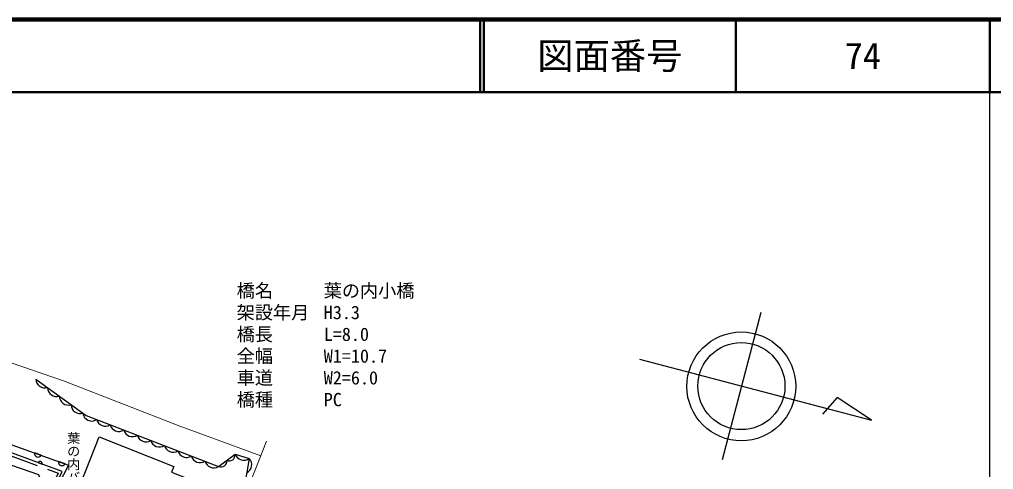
# Model space of a CAD drawing. Units: millimetres, scale not verified. Extents: x 40000 to 680000, y 20000 to 380000.
# Drawn here: x 445261 to 579500, y 318011 to 380000 of the extents above; entities that cross this region are included whole.
import ezdxf
from ezdxf.enums import TextEntityAlignment as Align

# ---------------------------------------------------------------- set-up
doc = ezdxf.new("R2010")
doc.units = ezdxf.units.MM
doc.header["$LTSCALE"] = 1000
doc.linetypes.add('DASHED', pattern=[7.5, 6, -1.5])
for name, color, linetype, lineweight in [('M-BGD', 7, 'Continuous', 25), ('M-BMK-HTXT', 7, 'Continuous', 13), ('M-BMK-SRVR', 3, 'Continuous', 25), ('M-STR-HTXT', 7, 'Continuous', 13), ('M-TTL', 2, 'Continuous', 140), ('M-TTL-BAND', 7, 'Continuous', 25), ('M-TTL-LINE', 7, 'Continuous', 50)]:
    doc.layers.add(name, color=color, linetype=linetype, lineweight=lineweight)
doc.layers.add('M-TTL-TXT', color=7, linetype='Continuous')
doc.styles.add('@ＭＳ ゴシック', font='')
doc.styles.add('ＭＳ ゴシック', font='')
doc.styles.get('@ＭＳ ゴシック').set_extended_font_data('@MS Gothic')
doc.styles.get('ＭＳ ゴシック').set_extended_font_data('MS Gothic')

msp = doc.modelspace()

# ---------------------------------------------------------------- linework, layer by layer
at = {"layer": 'M-BGD'}
for p, q in [((448255, 319968), (447322, 320300)), ((447804, 318957), (448391, 318740)), ((451552, 318794), (450619, 319126))]:
    msp.add_line(p, q, dxfattribs=at)
for points in [[(447525, 330473), (454433, 325441), (472699, 318431), (474964, 320102), (476936, 319541), (475940, 313874)], [(418000, 324876), (423894, 327527), (435358, 324560), (452019, 318627), (449201, 313181), (448788, 312867)], [(448788, 312867), (451150, 317724), (435163, 323613), (423435, 326432), (418000, 324876)], [(418789, 323778), (424444, 325407), (447896, 317325), (448424, 315794), (443090, 305902), (444555, 304983)]]:
    msp.add_lwpolyline(points, dxfattribs=at)
at = {"layer": 'M-BGD', "linetype": 'DASHED'}
msp.add_lwpolyline([(354864, 320991), (362579, 321415), (370951, 321696), (378160, 321525), (386462, 321037), (393738, 320442), (401431, 319618), (423445, 326018), (435046, 323230), (450597, 317501), (445624, 307273), (452121, 304872), (470078, 298004)], dxfattribs=at)
at = {"layer": 'M-BGD'}
msp.add_lwpolyline([(452576, 313173), (456223, 322527), (466521, 318437), (466212, 317660), (472399, 315202), (468644, 305559), (462539, 307936), (463292, 309869), (460580, 310925), (460204, 309959)], close=True, dxfattribs=at)
for centre, radius, start, end in [((448775, 330490), 1250, 180.79789, 287.05809), ((450392, 329313), 1250, 180.79789, 287.05809), ((452008, 328135), 1250, 180.79789, 287.05809), ((453625, 326958), 1250, 180.79789, 287.05809), ((455229, 325939), 1250, 188.10473, 302.13276), ((457096, 325222), 1250, 195.87256, 302.13276), ((458963, 324506), 1250, 195.87256, 302.13276), ((460831, 323789), 1250, 195.87256, 302.13276), ((462698, 323072), 1250, 195.87256, 302.13276), ((464565, 322356), 1250, 195.87256, 302.13276), ((466432, 321639), 1250, 195.87256, 302.13276), ((447821, 320226), 505, 171.57133, 329.22952), ((468299, 320922), 1250, 195.87256, 302.13276), ((470167, 320206), 1250, 195.87256, 302.13276), ((474166, 319999), 805, 245.48623, 7.34546), ((476174, 320607), 1310, 202.64804, 305.57081), ((476024, 318686), 1250, 296.89958, 43.15979), ((448079, 318797), 318, 349.66839, 149.88612), ((451119, 319052), 505, 171.57133, 329.22952), ((472034, 319489), 1250, 195.87256, 302.13276), ((473033, 319163), 805, 245.48623, 7.34546)]:
    msp.add_arc(centre, radius, start, end, dxfattribs=at)
at = {"layer": 'M-BMK-SRVR'}
for p, q in [((547419, 339661), (542084, 319350)), ((530727, 333189), (562673, 324798)), ((557936, 327909), (555953, 325657)), ((562673, 324798), (557936, 327909))]:
    msp.add_line(p, q, dxfattribs=at)
for centre, radius in [((544741, 329464), 7500), ((544751, 329505), 6000)]:
    msp.add_circle(centre, radius, dxfattribs=at)
at = {"layer": 'M-STR-HTXT'}
msp.add_line((479320, 321900), (470331, 299367), dxfattribs=at)
msp.add_lwpolyline([(442662, 333229), (451339, 330210), (459848, 326922), (467125, 324088), (478512, 319874)], dxfattribs=at)
at = {"layer": 'M-TTL'}
msp.add_line((680000, 380000), (40000, 380000), dxfattribs=at)
at = {"layer": 'M-TTL-BAND'}
msp.add_line((579000, 20000), (579000, 370000), dxfattribs=at)
at = {"layer": 'M-TTL-LINE'}
for p, q in [((508747, 380000), (508747, 370000)), ((509247, 380000), (509247, 370000)), ((543997, 380000), (543997, 370000)), ((579000, 380000), (579000, 370000)), ((40000, 370000), (680000, 370000))]:
    msp.add_line(p, q, dxfattribs=at)

# ---------------------------------------------------------------- texts
at = {"layer": 'M-BMK-HTXT', "style": '@ＭＳ ゴシック'}
msp.add_text('葉の内バス停', height=1320, rotation=270, dxfattribs=at).set_placement((452707, 323247), align=Align.MIDDLE_LEFT)
at = {"layer": 'M-STR-HTXT', "style": 'ＭＳ ゴシック'}
for s, p in [('橋名', (475194, 341176)), ('葉の内小橋', (487194, 341176)), ('架設年月', (475194, 338176)), ('H3.3', (487194, 338176)), ('橋長', (475194, 335176)), ('L=8.0', (487194, 335176)), ('全幅', (475194, 332176)), ('W1=10.7', (487194, 332176)), ('車道', (475194, 329176)), ('W2=6.0', (487194, 329176)), ('橋種', (475194, 326176)), ('PC', (487194, 326176))]:
    msp.add_text(s, height=1833, dxfattribs=at).set_placement(p, align=Align.BOTTOM_LEFT)
at = {"layer": 'M-TTL-TXT', "style": 'ＭＳ ゴシック'}
for s, p in [('図面番号', (526622, 375000)), ('74', (561497, 375000))]:
    msp.add_text(s, height=3666, dxfattribs=at).set_placement(p, align=Align.MIDDLE_CENTER)

doc.saveas('drawing.dxf')
